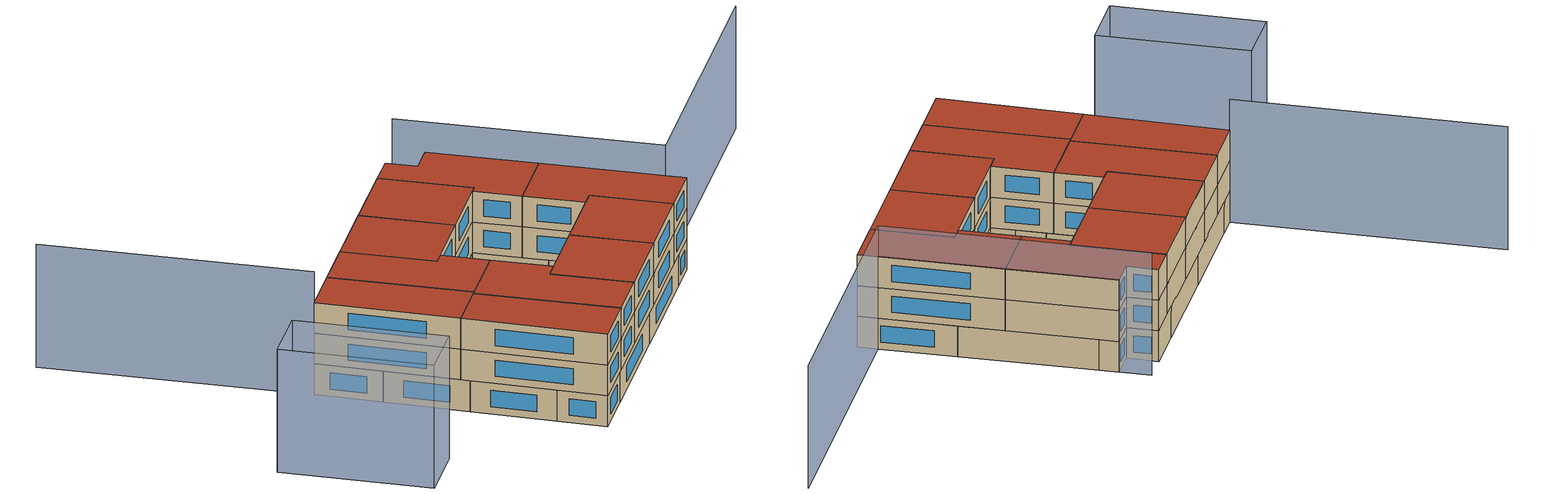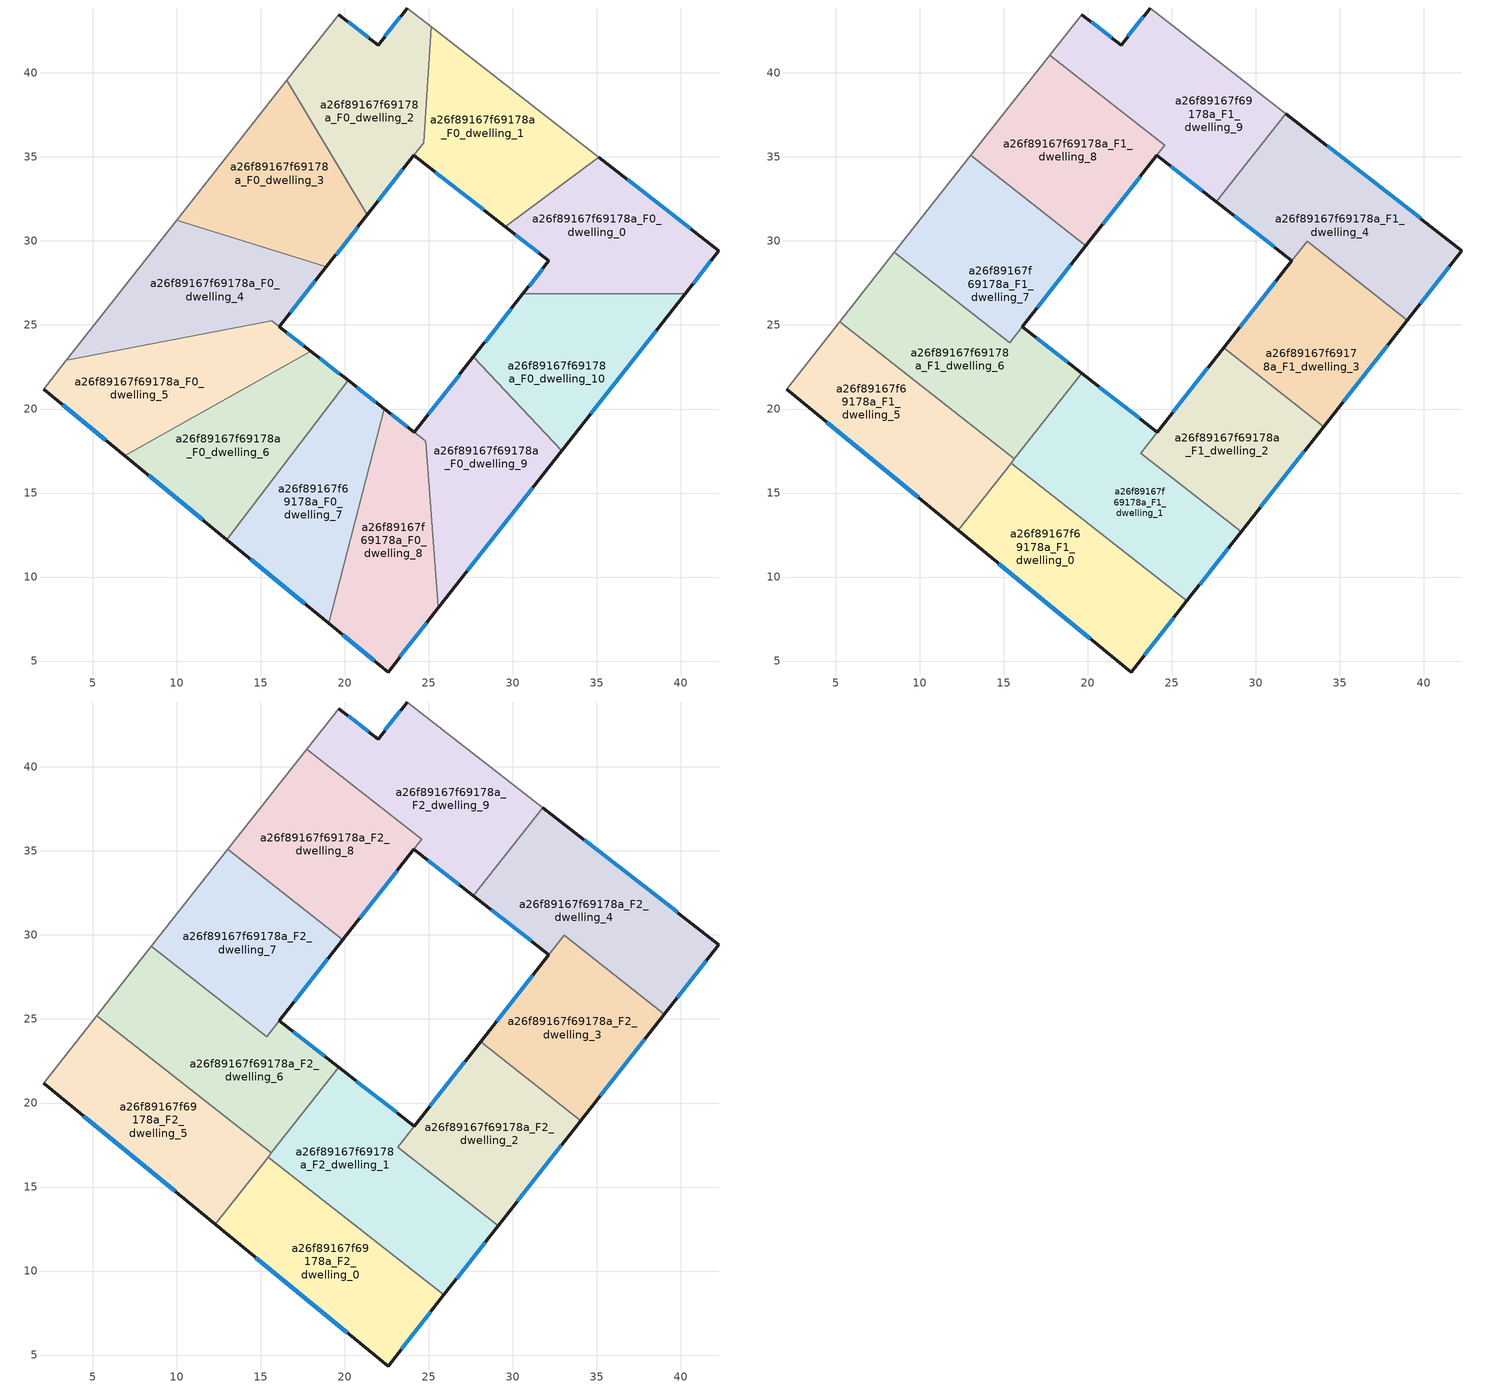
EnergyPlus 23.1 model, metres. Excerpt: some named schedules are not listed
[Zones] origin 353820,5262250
a26f89167f69178a_F0_dwelling_0
 floor ground (EU_floor_Construction): 42.26,29.42 40.25,26.86 30.6,26.86 32.14,28.82 29.54,30.85 35.12,34.98 z0
 wall outside (EU_wall_Construction): 29.54,30.85 32.14,28.82 30.6,26.86 / 40.25,26.86 42.26,29.42 35.12,34.98 z0:3
 wall to a26f89167f69178a_F0_dwelling_1 (EU_wall_Construction): 35.12,34.98 29.54,30.85 z0:3
 wall to a26f89167f69178a_F0_dwelling_10 (EU_wall_Construction): 30.6,26.86 40.25,26.86 z0:3
 window (EU_Window_Construction): 30.15,30.38 31.53,29.3 / 40.59,30.73 36.8,33.67 / 40.72,27.46 41.79,28.82 / 31.78,28.36 30.96,27.32 z0.7:2.3
a26f89167f69178a_F0_dwelling_1
 floor ground (EU_floor_Construction): 35.12,34.98 29.54,30.85 24.11,35.09 24.69,35.83 25.13,42.76 z0
 wall outside (EU_wall_Construction): 24.11,35.09 29.54,30.85 z0:3
 wall adiabatic (EU_wall_Construction): 35.12,34.98 25.13,42.76 z0:3
 wall to a26f89167f69178a_F0_dwelling_2 (EU_wall_Construction): 24.69,35.83 24.11,35.09 / 25.13,42.76 24.69,35.84 z0:3
 window (EU_Window_Construction): 25.38,34.1 28.26,31.85 z0.7:2.3
a26f89167f69178a_F0_dwelling_10
 floor ground (EU_floor_Construction): 40.25,26.86 32.91,17.51 27.65,23.1 30.6,26.86 z0
 wall outside (EU_wall_Construction): 30.6,26.86 27.65,23.1 / 32.91,17.51 40.25,26.86 z0:3
 wall to a26f89167f69178a_F0_dwelling_9 (EU_wall_Construction): 27.65,23.1 32.91,17.51 z0:3
 window (EU_Window_Construction): 29.91,25.97 28.35,23.98 / 34.63,19.71 38.53,24.66 z0.7:2.3
a26f89167f69178a_F0_dwelling_2
 floor ground (EU_floor_Construction): 25.13,42.76 24.69,35.84 21.33,31.55 16.56,39.55 19.65,43.48 21.98,41.66 23.71,43.86 z0
 wall outside (EU_wall_Construction): 23.71,43.86 21.98,41.66 19.65,43.48 / 21.33,31.55 24.11,35.09 z0:3
 wall to a26f89167f69178a_F0_dwelling_3 (EU_wall_Construction): 16.56,39.55 21.33,31.55 z0:3
 wall adiabatic (EU_wall_Construction): 19.65,43.48 16.56,39.55 / 25.13,42.76 23.71,43.86 z0:3
 window (EU_Window_Construction): 21.43,42.09 20.2,43.05 / 23.3,43.35 22.39,42.18 / 21.98,32.38 23.45,34.26 z0.7:2.3
 ceiling adiabatic (EU_roof_Construction): 21.33,31.55 24.58,35.7 17.75,41.06 16.56,39.55 z3
a26f89167f69178a_F0_dwelling_3
 floor ground (EU_floor_Construction): 16.56,39.55 21.33,31.55 18.91,28.47 10,31.23 z0
 wall outside (EU_wall_Construction): 18.91,28.47 21.33,31.55 z0:3
 wall to a26f89167f69178a_F0_dwelling_4 (EU_wall_Construction): 10,31.23 18.91,28.47 z0:3
 wall adiabatic (EU_wall_Construction): 16.56,39.55 10,31.23 z0:3
 window (EU_Window_Construction): 19.48,29.19 20.76,30.83 z0.7:2.3
 ceiling adiabatic (EU_roof_Construction): 19.89,29.72 21.33,31.55 16.56,39.55 13.04,35.1 z3
a26f89167f69178a_F0_dwelling_4
 floor ground (EU_floor_Construction): 18.91,28.47 16.1,24.89 15.65,25.24 3.43,22.91 10,31.23 z0
 wall outside (EU_wall_Construction): 16.1,24.89 18.91,28.47 z0:3
 wall adiabatic (EU_wall_Construction): 10,31.23 3.43,22.91 z0:3
 wall to a26f89167f69178a_F0_dwelling_5 (EU_wall_Construction): 3.43,22.91 15.65,25.24 16.1,24.89 z0:3
 window (EU_Window_Construction): 16.76,25.73 18.25,27.63 z0.7:2.3
a26f89167f69178a_F0_dwelling_5
 floor ground (EU_floor_Construction): 17.98,23.42 6.9,17.22 2.07,21.19 3.43,22.91 15.65,25.24 z0
 wall outside (EU_wall_Construction): 17.98,23.42 16.1,24.89 / 2.07,21.19 6.9,17.22 z0:3
 wall to a26f89167f69178a_F0_dwelling_6 (EU_wall_Construction): 6.9,17.22 17.98,23.42 z0:3
 wall adiabatic (EU_wall_Construction): 3.43,22.91 2.07,21.19 z0:3
 window (EU_Window_Construction): 17.54,23.77 16.54,24.55 / 3.21,20.25 5.77,18.15 z0.7:2.3
a26f89167f69178a_F0_dwelling_6
 floor ground (EU_floor_Construction): 20.19,21.7 12.98,12.23 6.9,17.22 17.98,23.42 z0
 wall outside (EU_wall_Construction): 20.19,21.7 17.98,23.42 / 6.9,17.22 12.98,12.23 z0:3
 wall to a26f89167f69178a_F0_dwelling_7 (EU_wall_Construction): 12.98,12.23 20.19,21.7 z0:3
 window (EU_Window_Construction): 19.67,22.1 18.5,23.02 / 8.33,16.05 11.55,13.4 z0.7:2.3
a26f89167f69178a_F0_dwelling_7
 floor ground (EU_floor_Construction): 22.35,20.02 19.03,7.25 12.98,12.23 20.19,21.7 z0
 wall outside (EU_wall_Construction): 22.35,20.02 20.19,21.7 / 12.98,12.23 19.03,7.25 z0:3
 wall to a26f89167f69178a_F0_dwelling_8 (EU_wall_Construction): 19.03,7.25 22.35,20.02 z0:3
 window (EU_Window_Construction): 21.84,20.41 20.7,21.3 / 14.4,11.06 17.61,8.42 z0.7:2.3
a26f89167f69178a_F0_dwelling_8
 floor ground (EU_floor_Construction): 24.8,18.09 25.57,8.17 22.57,4.35 19.03,7.25 22.35,20.02 z0
 wall outside (EU_wall_Construction): 19.03,7.25 22.57,4.35 25.57,8.17 / 24.13,18.62 22.35,20.02 z0:3
 wall to a26f89167f69178a_F0_dwelling_9 (EU_wall_Construction): 25.57,8.17 24.8,18.09 / 24.8,18.1 24.13,18.62 z0:3
 window (EU_Window_Construction): 23.28,5.25 24.87,7.27 / 19.87,6.57 21.74,5.03 / 23.71,18.95 22.77,19.69 z0.7:2.3
a26f89167f69178a_F0_dwelling_9
 floor ground (EU_floor_Construction): 27.65,23.1 32.91,17.51 25.57,8.17 24.8,18.1 24.13,18.62 z0
 wall outside (EU_wall_Construction): 27.65,23.1 24.13,18.62 / 25.57,8.17 32.91,17.51 z0:3
 window (EU_Window_Construction): 26.83,22.05 24.96,19.67 / 27.3,10.37 31.19,15.32 z0.7:2.3
a26f89167f69178a_F1_dwelling_0
 floor to a26f89167f69178a_F0_dwelling_7 (EU_floor_Construction): 20.48,12.82 19.04,7.25 12.98,12.23 16.07,16.29 z3
 floor to a26f89167f69178a_F0_dwelling_8 (EU_floor_Construction): 25.52,8.87 25.57,8.17 22.57,4.35 19.04,7.25 20.48,12.82 z3
 floor to a26f89167f69178a_F0_dwelling_9 (EU_floor_Construction): 25.89,8.58 25.57,8.17 25.52,8.87 z3
 floor to a26f89167f69178a_F0_dwelling_6 (EU_floor_Construction): 16.07,16.29 12.98,12.23 12.3,12.79 15.44,16.78 z3
 wall outside (EU_wall_Construction): 12.3,12.79 22.57,4.35 25.89,8.58 z3:6
 wall to a26f89167f69178a_F1_dwelling_1 (EU_wall_Construction): 25.89,8.58 15.44,16.78 z3:6
 wall to a26f89167f69178a_F1_dwelling_5 (EU_wall_Construction): 15.44,16.78 12.3,12.79 z3:6
 window (EU_Window_Construction): 23.35,5.34 25.11,7.58 / 14.71,10.8 20.16,6.33 z3.7:5.3
a26f89167f69178a_F1_dwelling_1
 floor to a26f89167f69178a_F0_dwelling_8 (EU_floor_Construction): 24.13,18.62 23.15,17.37 24.97,15.95 25.52,8.87 20.48,12.82 22.35,20.02 z3
 floor to a26f89167f69178a_F0_dwelling_7 (EU_floor_Construction): 22.35,20.02 20.48,12.82 16.07,16.29 20.19,21.7 z3
 floor to a26f89167f69178a_F0_dwelling_9 (EU_floor_Construction): 29.12,12.69 25.89,8.58 25.52,8.87 24.97,15.95 z3
 floor to a26f89167f69178a_F0_dwelling_6 (EU_floor_Construction): 20.19,21.7 16.07,16.29 15.44,16.78 19.64,22.13 z3
 wall outside (EU_wall_Construction): 24.13,18.62 19.64,22.13 / 25.89,8.58 29.12,12.69 z3:6
 wall to a26f89167f69178a_F1_dwelling_2 (EU_wall_Construction): 29.12,12.69 23.15,17.37 24.13,18.62 z3:6
 wall to a26f89167f69178a_F1_dwelling_6 (EU_wall_Construction): 19.64,22.13 15.63,17.03 z3:6
 wall to a26f89167f69178a_F1_dwelling_5 (EU_wall_Construction): 15.63,17.03 15.44,16.78 z3:6
 window (EU_Window_Construction): 23.08,19.45 20.69,21.31 / 26.65,9.54 28.36,11.72 z3.7:5.3
a26f89167f69178a_F1_dwelling_2
 floor to a26f89167f69178a_F0_dwelling_9 (EU_floor_Construction): 27.65,23.1 32.91,17.51 29.12,12.69 24.97,15.95 24.8,18.1 24.13,18.62 z3
 floor to a26f89167f69178a_F0_dwelling_10 (EU_floor_Construction): 34.04,18.96 32.91,17.51 27.65,23.1 28.08,23.64 z3
 floor to a26f89167f69178a_F0_dwelling_8 (EU_floor_Construction): 24.8,18.09 24.97,15.95 23.15,17.37 24.13,18.62 z3
 wall outside (EU_wall_Construction): 29.12,12.69 34.04,18.96 / 28.08,23.64 24.13,18.62 z3:6
 wall to a26f89167f69178a_F1_dwelling_3 (EU_wall_Construction): 34.04,18.96 28.08,23.64 z3:6
 window (EU_Window_Construction): 30.28,14.16 32.89,17.48 / 27.15,22.46 25.06,19.8 z3.7:5.3
a26f89167f69178a_F1_dwelling_3
 floor to a26f89167f69178a_F0_dwelling_10 (EU_floor_Construction): 39.02,25.29 34.04,18.96 28.08,23.64 30.6,26.86 37.02,26.86 z3
 floor to a26f89167f69178a_F0_dwelling_0 (EU_floor_Construction): 37.02,26.86 30.6,26.86 33.05,29.97 z3
 wall outside (EU_wall_Construction): 34.04,18.96 39.02,25.29 / 32.14,28.82 28.08,23.64 z3:6
 wall to a26f89167f69178a_F1_dwelling_4 (EU_wall_Construction): 39.02,25.29 33.05,29.97 32.14,28.82 z3:6
 window (EU_Window_Construction): 35.21,20.44 37.85,23.8 / 31.19,27.6 29.03,24.86 z3.7:5.3
a26f89167f69178a_F1_dwelling_4
 floor to a26f89167f69178a_F0_dwelling_0 (EU_floor_Construction): 42.26,29.42 40.25,26.86 37.02,26.86 33.05,29.97 32.14,28.82 29.54,30.85 35.12,34.98 z3
 floor to a26f89167f69178a_F0_dwelling_10 (EU_floor_Construction): 40.25,26.86 39.02,25.29 37.02,26.86 z3
 floor to a26f89167f69178a_F0_dwelling_1 (EU_floor_Construction): 35.12,34.98 29.54,30.85 27.65,32.33 31.78,37.58 z3
 wall outside (EU_wall_Construction): 39.02,25.29 42.26,29.42 31.78,37.58 / 27.65,32.33 32.14,28.82 z3:6
 wall to a26f89167f69178a_F1_dwelling_9 (EU_wall_Construction): 31.78,37.58 27.65,32.33 z3:6
 window (EU_Window_Construction): 39.8,31.34 34.24,35.67 / 39.78,26.26 41.5,28.45 / 28.7,31.5 31.09,29.64 z3.7:5.3
a26f89167f69178a_F1_dwelling_5
 floor to a26f89167f69178a_F0_dwelling_5 (EU_floor_Construction): 11.86,20 6.9,17.22 2.07,21.19 3.43,22.91 7.23,23.64 z3
 floor to a26f89167f69178a_F0_dwelling_6 (EU_floor_Construction): 15.63,17.03 12.3,12.79 6.9,17.22 11.86,20 z3
 floor to a26f89167f69178a_F0_dwelling_4 (EU_floor_Construction): 7.23,23.64 3.43,22.91 5.24,25.2 z3
 wall outside (EU_wall_Construction): 2.07,21.19 12.3,12.79 z3:6
 wall to a26f89167f69178a_F1_dwelling_6 (EU_wall_Construction): 15.63,17.03 5.24,25.2 z3:6
 wall adiabatic (EU_wall_Construction): 5.24,25.2 2.07,21.19 z3:6
 window (EU_Window_Construction): 4.47,19.21 9.9,14.76 z3.7:5.3
a26f89167f69178a_F1_dwelling_6
 floor to a26f89167f69178a_F0_dwelling_4 (EU_floor_Construction): 14.08,24.94 7.23,23.64 5.24,25.2 8.49,29.33 z3
 floor to a26f89167f69178a_F0_dwelling_5 (EU_floor_Construction): 17.98,23.42 11.86,20 7.23,23.64 14.08,24.94 15.35,23.94 16.1,24.89 z3
 floor to a26f89167f69178a_F0_dwelling_6 (EU_floor_Construction): 19.64,22.13 15.63,17.03 11.86,20 17.98,23.42 z3
 wall outside (EU_wall_Construction): 19.64,22.13 16.1,24.89 z3:6
 wall adiabatic (EU_wall_Construction): 8.49,29.33 5.24,25.2 z3:6
 wall to a26f89167f69178a_F1_dwelling_7 (EU_wall_Construction): 16.1,24.89 15.35,23.94 8.49,29.33 z3:6
 window (EU_Window_Construction): 18.81,22.78 16.93,24.25 z3.7:5.3
a26f89167f69178a_F1_dwelling_7
 floor to a26f89167f69178a_F0_dwelling_3 (EU_floor_Construction): 19.89,29.72 18.91,28.47 10,31.23 13.04,35.1 z3
 floor to a26f89167f69178a_F0_dwelling_4 (EU_floor_Construction): 18.91,28.47 16.1,24.9 15.65,25.24 14.08,24.94 8.49,29.33 10,31.23 z3
 floor to a26f89167f69178a_F0_dwelling_5 (EU_floor_Construction): 16.1,24.9 15.35,23.94 14.08,24.94 15.65,25.24 z3
 wall outside (EU_wall_Construction): 16.1,24.89 19.89,29.72 z3:6
 wall adiabatic (EU_wall_Construction): 13.04,35.1 8.49,29.33 z3:6
 wall to a26f89167f69178a_F1_dwelling_8 (EU_wall_Construction): 19.89,29.72 13.04,35.1 z3:6
 window (EU_Window_Construction): 16.99,26.03 19,28.59 z3.7:5.3
a26f89167f69178a_F1_dwelling_8
 floor adiabatic (EU_floor_Construction): 24.58,35.7 19.89,29.72 13.04,35.1 17.75,41.06 z3
 wall outside (EU_wall_Construction): 19.89,29.72 24.11,35.09 z3:6
 wall to a26f89167f69178a_F1_dwelling_9 (EU_wall_Construction): 24.11,35.09 24.58,35.7 17.75,41.06 z3:6
 wall adiabatic (EU_wall_Construction): 17.75,41.06 13.04,35.1 z3:6
 window (EU_Window_Construction): 20.88,30.98 23.12,33.83 z3.7:5.3
a26f89167f69178a_F1_dwelling_9
 floor to a26f89167f69178a_F0_dwelling_1 (EU_floor_Construction): 31.78,37.58 27.65,32.33 24.11,35.09 24.69,35.83 25.13,42.76 z3
 floor to a26f89167f69178a_F0_dwelling_2 (EU_floor_Construction): 25.13,42.76 24.69,35.83 24.58,35.7 17.75,41.06 19.65,43.48 21.98,41.66 23.71,43.86 z3
 wall outside (EU_wall_Construction): 23.71,43.86 21.98,41.66 19.65,43.48 / 24.11,35.09 27.65,32.33 z3:6
 wall adiabatic (EU_wall_Construction): 19.65,43.48 17.75,41.06 / 31.78,37.58 23.71,43.86 z3:6
 window (EU_Window_Construction): 21.43,42.09 20.2,43.05 / 23.3,43.35 22.39,42.18 / 24.94,34.44 26.82,32.98 z3.7:5.3
a26f89167f69178a_F2_dwelling_0
 floor to a26f89167f69178a_F1_dwelling_0 (EU_floor_Construction): 25.89,8.58 22.57,4.35 12.3,12.79 15.44,16.78 z6
 wall outside (EU_wall_Construction): 12.3,12.79 22.57,4.35 25.89,8.58 z6:9
 wall to a26f89167f69178a_F2_dwelling_1 (EU_wall_Construction): 25.89,8.58 15.44,16.78 z6:9
 wall to a26f89167f69178a_F2_dwelling_5 (EU_wall_Construction): 15.44,16.78 12.3,12.79 z6:9
 window (EU_Window_Construction): 23.35,5.34 25.11,7.58 / 14.71,10.8 20.16,6.33 z6.7:8.3
 roof outside (EU_roof_Construction): 22.57,4.35 25.89,8.58 15.44,16.78 12.3,12.79 z9
a26f89167f69178a_F2_dwelling_1
 floor to a26f89167f69178a_F1_dwelling_1 (EU_floor_Construction): 24.13,18.62 23.15,17.37 29.12,12.69 25.89,8.58 15.44,16.78 19.64,22.13 z6
 wall outside (EU_wall_Construction): 24.13,18.62 19.64,22.13 / 25.89,8.58 29.12,12.69 z6:9
 wall to a26f89167f69178a_F2_dwelling_2 (EU_wall_Construction): 29.12,12.69 23.15,17.37 24.13,18.62 z6:9
 wall to a26f89167f69178a_F2_dwelling_6 (EU_wall_Construction): 19.64,22.13 15.63,17.03 z6:9
 wall to a26f89167f69178a_F2_dwelling_5 (EU_wall_Construction): 15.63,17.03 15.44,16.78 z6:9
 window (EU_Window_Construction): 23.08,19.45 20.69,21.31 / 26.65,9.54 28.36,11.72 z6.7:8.3
 roof outside (EU_roof_Construction): 25.89,8.58 29.12,12.69 23.15,17.37 24.13,18.62 19.64,22.13 15.44,16.78 z9
a26f89167f69178a_F2_dwelling_2
 floor to a26f89167f69178a_F1_dwelling_2 (EU_floor_Construction): 34.04,18.96 29.12,12.69 23.15,17.37 28.08,23.64 z6
 wall outside (EU_wall_Construction): 29.12,12.69 34.04,18.96 / 28.08,23.64 24.13,18.62 z6:9
 wall to a26f89167f69178a_F2_dwelling_3 (EU_wall_Construction): 34.04,18.96 28.08,23.64 z6:9
 window (EU_Window_Construction): 30.28,14.16 32.89,17.48 / 27.15,22.46 25.06,19.8 z6.7:8.3
 roof outside (EU_roof_Construction): 29.12,12.69 34.04,18.96 28.08,23.64 23.15,17.37 z9
a26f89167f69178a_F2_dwelling_3
 floor to a26f89167f69178a_F1_dwelling_3 (EU_floor_Construction): 39.02,25.29 34.04,18.96 28.08,23.64 33.05,29.97 z6
 wall outside (EU_wall_Construction): 34.04,18.96 39.02,25.29 / 32.14,28.82 28.08,23.64 z6:9
 wall to a26f89167f69178a_F2_dwelling_4 (EU_wall_Construction): 39.02,25.29 33.05,29.97 32.14,28.82 z6:9
 window (EU_Window_Construction): 35.21,20.44 37.85,23.8 / 31.19,27.6 29.03,24.86 z6.7:8.3
 roof outside (EU_roof_Construction): 34.04,18.96 39.02,25.29 33.05,29.97 28.08,23.64 z9
a26f89167f69178a_F2_dwelling_4
 floor to a26f89167f69178a_F1_dwelling_4 (EU_floor_Construction): 42.26,29.42 39.02,25.29 33.05,29.97 32.14,28.82 27.65,32.33 31.78,37.58 z6
 wall outside (EU_wall_Construction): 39.02,25.29 42.26,29.42 31.78,37.58 / 27.65,32.33 32.14,28.82 z6:9
 wall to a26f89167f69178a_F2_dwelling_9 (EU_wall_Construction): 31.78,37.58 27.65,32.33 z6:9
 window (EU_Window_Construction): 39.8,31.34 34.24,35.67 / 39.78,26.26 41.5,28.45 / 28.7,31.5 31.09,29.64 z6.7:8.3
 roof outside (EU_roof_Construction): 39.02,25.29 42.26,29.42 31.78,37.58 27.65,32.33 32.14,28.82 33.05,29.97 z9
a26f89167f69178a_F2_dwelling_5
 floor to a26f89167f69178a_F1_dwelling_5 (EU_floor_Construction): 15.63,17.03 12.3,12.79 2.07,21.19 5.24,25.2 z6
 wall outside (EU_wall_Construction): 2.07,21.19 12.3,12.79 z6:9
 wall to a26f89167f69178a_F2_dwelling_6 (EU_wall_Construction): 15.63,17.03 5.24,25.2 z6:9
 wall adiabatic (EU_wall_Construction): 5.24,25.2 2.07,21.19 z6:9
 window (EU_Window_Construction): 4.47,19.21 9.9,14.76 z6.7:8.3
 roof outside (EU_roof_Construction): 12.3,12.79 15.63,17.03 5.24,25.2 2.07,21.19 z9
a26f89167f69178a_F2_dwelling_6
 floor to a26f89167f69178a_F1_dwelling_6 (EU_floor_Construction): 16.1,24.89 19.64,22.13 15.63,17.03 5.24,25.2 8.49,29.33 15.35,23.94 z6
 wall outside (EU_wall_Construction): 19.64,22.13 16.1,24.89 z6:9
 wall adiabatic (EU_wall_Construction): 8.49,29.33 5.24,25.2 z6:9
 wall to a26f89167f69178a_F2_dwelling_7 (EU_wall_Construction): 16.1,24.89 15.35,23.94 8.49,29.33 z6:9
 window (EU_Window_Construction): 18.81,22.78 16.93,24.25 z6.7:8.3
 roof outside (EU_roof_Construction): 15.63,17.03 19.64,22.13 16.1,24.89 15.35,23.94 8.49,29.33 5.24,25.2 z9
a26f89167f69178a_F2_dwelling_7
 floor to a26f89167f69178a_F1_dwelling_7 (EU_floor_Construction): 19.89,29.72 15.35,23.94 8.49,29.33 13.04,35.1 z6
 wall outside (EU_wall_Construction): 16.1,24.89 19.89,29.72 z6:9
 wall adiabatic (EU_wall_Construction): 13.04,35.1 8.49,29.33 z6:9
 wall to a26f89167f69178a_F2_dwelling_8 (EU_wall_Construction): 19.89,29.72 13.04,35.1 z6:9
 window (EU_Window_Construction): 16.99,26.03 19,28.59 z6.7:8.3
 roof outside (EU_roof_Construction): 15.35,23.94 19.89,29.72 13.04,35.1 8.49,29.33 z9
a26f89167f69178a_F2_dwelling_8
 floor to a26f89167f69178a_F1_dwelling_8 (EU_floor_Construction): 24.58,35.7 19.89,29.72 13.04,35.1 17.75,41.06 z6
 wall outside (EU_wall_Construction): 19.89,29.72 24.11,35.09 z6:9
 wall to a26f89167f69178a_F2_dwelling_9 (EU_wall_Construction): 24.11,35.09 24.58,35.7 17.75,41.06 z6:9
 wall adiabatic (EU_wall_Construction): 17.75,41.06 13.04,35.1 z6:9
 window (EU_Window_Construction): 20.88,30.98 23.12,33.83 z6.7:8.3
 roof outside (EU_roof_Construction): 19.89,29.72 24.58,35.7 17.75,41.06 13.04,35.1 z9
a26f89167f69178a_F2_dwelling_9
 floor to a26f89167f69178a_F1_dwelling_9 (EU_floor_Construction): 31.78,37.58 27.65,32.33 24.11,35.09 24.58,35.7 17.75,41.06 19.65,43.48 21.98,41.66 23.71,43.86 z6
 wall outside (EU_wall_Construction): 23.71,43.86 21.98,41.66 19.65,43.48 / 24.11,35.09 27.65,32.33 z6:9
 wall adiabatic (EU_wall_Construction): 19.65,43.48 17.75,41.06 / 31.78,37.58 23.71,43.86 z6:9
 window (EU_Window_Construction): 21.43,42.09 20.2,43.05 / 23.3,43.35 22.39,42.18 / 24.94,34.44 26.82,32.98 z6.7:8.3
 roof outside (EU_roof_Construction): 27.65,32.33 31.78,37.58 23.71,43.86 21.98,41.66 19.65,43.48 17.75,41.06 24.58,35.7 24.11,35.09 z9
shading: 58.21,52.82 40.75,30.52 / 40.75,30.52 21.38,45.68 / 2.07,21.19 -17.52,36.64 / -3.8,13.31 7.25,4.54 / 7.25,4.54 3.57,-0.09 / 3.57,-0.09 -7.48,8.68 / -7.48,8.68 -3.8,13.31 z0:12
[Building]
EU S2 Campaign: North Axis=0; Terrain=City; Solar Distribution=FullExterior
[Site:Location]
Budapest.Ferenc.Liszt.Intl.AP: Latitude=47.437; Longitude=19.256; Time Zone=1; Elevation=185
[SizingPeriod:WeatherFileDays]
AnnualSizingPeriod: Begin Month=1; Begin Day of Month=1; End Month=12; End Day of Month=31; Day of Week for Start Day=Monday; Use Weather File Daylight Saving Period=No; Use Weather File Rain and Snow Indicators=No
[MATERIAL]
EU_InternalMass_Material: Roughness=MediumRough; Thickness=0.1; Conductivity=1; Density=1800; Specific Heat=900; Thermal Absorptance=0.9; Solar Absorptance=0.7; Visible Absorptance=0.7
[MATERIAL:NOMASS] Roughness=MediumRough; Thermal Absorptance=0.9; Solar Absorptance=0.7; Visible Absorptance=0.7
Name | Thermal Resistance
EU_wall_NoMass | 0.832559
EU_roof_NoMass | 1.39638
EU_floor_NoMass | 0.872794
[WINDOWMATERIAL:SIMPLEGLAZINGSYSTEM]
EU_Window_SimpleGlazing: UFactor=2.79869; Solar Heat Gain Coefficient=0.75; Visible Transmittance=0.75
[CONSTRUCTION]
EU_wall_Construction: EU_wall_NoMass
EU_roof_Construction: EU_roof_NoMass
EU_floor_Construction: EU_floor_NoMass
EU_Window_Construction: EU_Window_SimpleGlazing
EU_InternalMass_Construction: EU_InternalMass_Material
[ZONE] Type=1; Multiplier=1; Ceiling Height=autocalculate; Floor Area=autocalculate; Part of Total Floor Area=Yes
Name | Volume
a26f89167f69178a_F0_dwelling_0 | 189.568
a26f89167f69178a_F1_dwelling_0; a26f89167f69178a_F2_dwelling_0 | 208.476
a26f89167f69178a_F0_dwelling_1 | 190.427
a26f89167f69178a_F1_dwelling_1; a26f89167f69178a_F2_dwelling_1 | 235.478
a26f89167f69178a_F0_dwelling_10 | 189.506
a26f89167f69178a_F0_dwelling_2 | 188.604
a26f89167f69178a_F1_dwelling_2; a26f89167f69178a_F2_dwelling_2 | 181.443
a26f89167f69178a_F0_dwelling_3 | 189.493
a26f89167f69178a_F1_dwelling_3 | 183.226
a26f89167f69178a_F2_dwelling_3 | 183.167
a26f89167f69178a_F0_dwelling_4 | 190.082
a26f89167f69178a_F1_dwelling_4; a26f89167f69178a_F2_dwelling_4 | 233.74
a26f89167f69178a_F0_dwelling_5 | 188.96
a26f89167f69178a_F1_dwelling_5; a26f89167f69178a_F2_dwelling_5 | 208.495
a26f89167f69178a_F0_dwelling_6 | 189.52
a26f89167f69178a_F1_dwelling_6; a26f89167f69178a_F2_dwelling_6 | 224.875
a26f89167f69178a_F0_dwelling_7 | 189.546
a26f89167f69178a_F1_dwelling_7; a26f89167f69178a_F2_dwelling_7 | 192.007
a26f89167f69178a_F0_dwelling_8 | 188.284
a26f89167f69178a_F1_dwelling_8; a26f89167f69178a_F2_dwelling_8 | 198.234
a26f89167f69178a_F0_dwelling_9 | 190.687
a26f89167f69178a_F1_dwelling_9; a26f89167f69178a_F2_dwelling_9 | 218.714
[INTERNALMASS] Construction=EU_InternalMass_Construction
Name | Zone or ZoneList | Surface Area
a26f89167f69178a_F0_dwelling_0_EU_InternalMass | a26f89167f69178a_F0_dwelling_0 | 63.189
a26f89167f69178a_F0_dwelling_1_EU_InternalMass | a26f89167f69178a_F0_dwelling_1 | 63.4753
a26f89167f69178a_F0_dwelling_2_EU_InternalMass | a26f89167f69178a_F0_dwelling_2 | 62.8818
a26f89167f69178a_F0_dwelling_3_EU_InternalMass | a26f89167f69178a_F0_dwelling_3 | 63.1645
a26f89167f69178a_F0_dwelling_4_EU_InternalMass | a26f89167f69178a_F0_dwelling_4 | 63.3611
a26f89167f69178a_F0_dwelling_5_EU_InternalMass | a26f89167f69178a_F0_dwelling_5 | 62.993
a26f89167f69178a_F0_dwelling_6_EU_InternalMass | a26f89167f69178a_F0_dwelling_6 | 63.1733
a26f89167f69178a_F0_dwelling_7_EU_InternalMass | a26f89167f69178a_F0_dwelling_7 | 63.182
a26f89167f69178a_F0_dwelling_8_EU_InternalMass | a26f89167f69178a_F0_dwelling_8 | 62.7677
a26f89167f69178a_F0_dwelling_9_EU_InternalMass | a26f89167f69178a_F0_dwelling_9 | 63.5621
a26f89167f69178a_F0_dwelling_10_EU_InternalMass | a26f89167f69178a_F0_dwelling_10 | 63.1688
a26f89167f69178a_F1_dwelling_0_EU_InternalMass | a26f89167f69178a_F1_dwelling_0 | 69.4918
a26f89167f69178a_F1_dwelling_1_EU_InternalMass | a26f89167f69178a_F1_dwelling_1 | 78.4903
a26f89167f69178a_F1_dwelling_2_EU_InternalMass | a26f89167f69178a_F1_dwelling_2 | 60.483
a26f89167f69178a_F1_dwelling_3_EU_InternalMass | a26f89167f69178a_F1_dwelling_3 | 61.0741
a26f89167f69178a_F1_dwelling_4_EU_InternalMass | a26f89167f69178a_F1_dwelling_4 | 77.9142
a26f89167f69178a_F1_dwelling_5_EU_InternalMass | a26f89167f69178a_F1_dwelling_5 | 69.498
a26f89167f69178a_F1_dwelling_6_EU_InternalMass | a26f89167f69178a_F1_dwelling_6 | 74.9585
a26f89167f69178a_F1_dwelling_7_EU_InternalMass | a26f89167f69178a_F1_dwelling_7 | 64.0218
a26f89167f69178a_F1_dwelling_8_EU_InternalMass | a26f89167f69178a_F1_dwelling_8 | 66.0789
a26f89167f69178a_F1_dwelling_9_EU_InternalMass | a26f89167f69178a_F1_dwelling_9 | 72.9053
a26f89167f69178a_F2_dwelling_0_EU_InternalMass | a26f89167f69178a_F2_dwelling_0 | 69.4918
a26f89167f69178a_F2_dwelling_1_EU_InternalMass | a26f89167f69178a_F2_dwelling_1 | 78.4903
a26f89167f69178a_F2_dwelling_2_EU_InternalMass | a26f89167f69178a_F2_dwelling_2 | 60.483
a26f89167f69178a_F2_dwelling_3_EU_InternalMass | a26f89167f69178a_F2_dwelling_3 | 61.0741
a26f89167f69178a_F2_dwelling_4_EU_InternalMass | a26f89167f69178a_F2_dwelling_4 | 77.9142
a26f89167f69178a_F2_dwelling_5_EU_InternalMass | a26f89167f69178a_F2_dwelling_5 | 69.498
a26f89167f69178a_F2_dwelling_6_EU_InternalMass | a26f89167f69178a_F2_dwelling_6 | 74.9585
a26f89167f69178a_F2_dwelling_7_EU_InternalMass | a26f89167f69178a_F2_dwelling_7 | 64.0218
a26f89167f69178a_F2_dwelling_8_EU_InternalMass | a26f89167f69178a_F2_dwelling_8 | 66.0789
a26f89167f69178a_F2_dwelling_9_EU_InternalMass | a26f89167f69178a_F2_dwelling_9 | 72.9053
[OTHEREQUIPMENT] Fuel Type=Electricity; Design Level Calculation Method=Watts/Area; Power per Zone Floor Area=1; Fraction Latent=0; Fraction Radiant=0; Fraction Lost=0; Carbon Dioxide Generation Rate=0; EndUse Subcategory=EU_Step8_InternalGains
Name | Zone or ZoneList or Space or SpaceList | Schedule
EU_Step8_InternalGain_a26f89167f69178a_F0_dwelling_0_f000 | a26f89167f69178a_F0_dwelling_0 | EU_Step8_GainSchedule_a26f89167f69178a_F0_dwelling_0_f000
EU_Step8_InternalGain_a26f89167f69178a_F0_dwelling_1_f000 | a26f89167f69178a_F0_dwelling_1 | EU_Step8_GainSchedule_a26f89167f69178a_F0_dwelling_1_f000
EU_Step8_InternalGain_a26f89167f69178a_F0_dwelling_2_f000 | a26f89167f69178a_F0_dwelling_2 | EU_Step8_GainSchedule_a26f89167f69178a_F0_dwelling_2_f000
EU_Step8_InternalGain_a26f89167f69178a_F0_dwelling_3_f000 | a26f89167f69178a_F0_dwelling_3 | EU_Step8_GainSchedule_a26f89167f69178a_F0_dwelling_3_f000
EU_Step8_InternalGain_a26f89167f69178a_F0_dwelling_4_f000 | a26f89167f69178a_F0_dwelling_4 | EU_Step8_GainSchedule_a26f89167f69178a_F0_dwelling_4_f000
EU_Step8_InternalGain_a26f89167f69178a_F0_dwelling_5_f000 | a26f89167f69178a_F0_dwelling_5 | EU_Step8_GainSchedule_a26f89167f69178a_F0_dwelling_5_f000
EU_Step8_InternalGain_a26f89167f69178a_F0_dwelling_6_f000 | a26f89167f69178a_F0_dwelling_6 | EU_Step8_GainSchedule_a26f89167f69178a_F0_dwelling_6_f000
EU_Step8_InternalGain_a26f89167f69178a_F0_dwelling_7_f000 | a26f89167f69178a_F0_dwelling_7 | EU_Step8_GainSchedule_a26f89167f69178a_F0_dwelling_7_f000
EU_Step8_InternalGain_a26f89167f69178a_F0_dwelling_8_f000 | a26f89167f69178a_F0_dwelling_8 | EU_Step8_GainSchedule_a26f89167f69178a_F0_dwelling_8_f000
EU_Step8_InternalGain_a26f89167f69178a_F0_dwelling_9_f000 | a26f89167f69178a_F0_dwelling_9 | EU_Step8_GainSchedule_a26f89167f69178a_F0_dwelling_9_f000
EU_Step8_InternalGain_a26f89167f69178a_F0_dwelling_10_f000 | a26f89167f69178a_F0_dwelling_10 | EU_Step8_GainSchedule_a26f89167f69178a_F0_dwelling_10_f000
EU_Step8_InternalGain_a26f89167f69178a_F1_dwelling_0_f000 | a26f89167f69178a_F1_dwelling_0 | EU_Step8_GainSchedule_a26f89167f69178a_F1_dwelling_0_f000
EU_Step8_InternalGain_a26f89167f69178a_F1_dwelling_1_f000 | a26f89167f69178a_F1_dwelling_1 | EU_Step8_GainSchedule_a26f89167f69178a_F1_dwelling_1_f000
EU_Step8_InternalGain_a26f89167f69178a_F1_dwelling_2_f000 | a26f89167f69178a_F1_dwelling_2 | EU_Step8_GainSchedule_a26f89167f69178a_F1_dwelling_2_f000
EU_Step8_InternalGain_a26f89167f69178a_F1_dwelling_3_f000 | a26f89167f69178a_F1_dwelling_3 | EU_Step8_GainSchedule_a26f89167f69178a_F1_dwelling_3_f000
EU_Step8_InternalGain_a26f89167f69178a_F1_dwelling_4_f000 | a26f89167f69178a_F1_dwelling_4 | EU_Step8_GainSchedule_a26f89167f69178a_F1_dwelling_4_f000
EU_Step8_InternalGain_a26f89167f69178a_F1_dwelling_5_f000 | a26f89167f69178a_F1_dwelling_5 | EU_Step8_GainSchedule_a26f89167f69178a_F1_dwelling_5_f000
EU_Step8_InternalGain_a26f89167f69178a_F1_dwelling_6_f000 | a26f89167f69178a_F1_dwelling_6 | EU_Step8_GainSchedule_a26f89167f69178a_F1_dwelling_6_f000
EU_Step8_InternalGain_a26f89167f69178a_F1_dwelling_7_f000 | a26f89167f69178a_F1_dwelling_7 | EU_Step8_GainSchedule_a26f89167f69178a_F1_dwelling_7_f000
EU_Step8_InternalGain_a26f89167f69178a_F1_dwelling_8_f000 | a26f89167f69178a_F1_dwelling_8 | EU_Step8_GainSchedule_a26f89167f69178a_F1_dwelling_8_f000
EU_Step8_InternalGain_a26f89167f69178a_F1_dwelling_9_f000 | a26f89167f69178a_F1_dwelling_9 | EU_Step8_GainSchedule_a26f89167f69178a_F1_dwelling_9_f000
EU_Step8_InternalGain_a26f89167f69178a_F2_dwelling_0_f000 | a26f89167f69178a_F2_dwelling_0 | EU_Step8_GainSchedule_a26f89167f69178a_F2_dwelling_0_f000
EU_Step8_InternalGain_a26f89167f69178a_F2_dwelling_1_f000 | a26f89167f69178a_F2_dwelling_1 | EU_Step8_GainSchedule_a26f89167f69178a_F2_dwelling_1_f000
EU_Step8_InternalGain_a26f89167f69178a_F2_dwelling_2_f000 | a26f89167f69178a_F2_dwelling_2 | EU_Step8_GainSchedule_a26f89167f69178a_F2_dwelling_2_f000
EU_Step8_InternalGain_a26f89167f69178a_F2_dwelling_3_f000 | a26f89167f69178a_F2_dwelling_3 | EU_Step8_GainSchedule_a26f89167f69178a_F2_dwelling_3_f000
EU_Step8_InternalGain_a26f89167f69178a_F2_dwelling_4_f000 | a26f89167f69178a_F2_dwelling_4 | EU_Step8_GainSchedule_a26f89167f69178a_F2_dwelling_4_f000
EU_Step8_InternalGain_a26f89167f69178a_F2_dwelling_5_f000 | a26f89167f69178a_F2_dwelling_5 | EU_Step8_GainSchedule_a26f89167f69178a_F2_dwelling_5_f000
EU_Step8_InternalGain_a26f89167f69178a_F2_dwelling_6_f000 | a26f89167f69178a_F2_dwelling_6 | EU_Step8_GainSchedule_a26f89167f69178a_F2_dwelling_6_f000
EU_Step8_InternalGain_a26f89167f69178a_F2_dwelling_7_f000 | a26f89167f69178a_F2_dwelling_7 | EU_Step8_GainSchedule_a26f89167f69178a_F2_dwelling_7_f000
EU_Step8_InternalGain_a26f89167f69178a_F2_dwelling_8_f000 | a26f89167f69178a_F2_dwelling_8 | EU_Step8_GainSchedule_a26f89167f69178a_F2_dwelling_8_f000
EU_Step8_InternalGain_a26f89167f69178a_F2_dwelling_9_f000 | a26f89167f69178a_F2_dwelling_9 | EU_Step8_GainSchedule_a26f89167f69178a_F2_dwelling_9_f000
[ZONEVENTILATION:DESIGNFLOWRATE] Schedule=EU_AlwaysOn; Design Flow Rate Calculation Method=AirChanges/Hour; Air Changes per Hour=0.475469; Ventilation Type=Natural; Fan Pressure Rise=0; Fan Total Efficiency=1; Constant Term Coefficient=1; Temperature Term Coefficient=0; Velocity Term Coefficient=0; Velocity Squared Term Coefficient=0; Minimum Indoor Temperature=-100; Maximum Indoor Temperature=100; Delta Temperature=-100; Minimum Outdoor Temperature=-100; Maximum Outdoor Temperature=100; Maximum Wind Speed=40
Name | Zone or ZoneList or Space or SpaceList
EU_ConstantAir_a26f89167f69178a_F0_dwelling_0 | a26f89167f69178a_F0_dwelling_0
EU_ConstantAir_a26f89167f69178a_F0_dwelling_1 | a26f89167f69178a_F0_dwelling_1
EU_ConstantAir_a26f89167f69178a_F0_dwelling_2 | a26f89167f69178a_F0_dwelling_2
EU_ConstantAir_a26f89167f69178a_F0_dwelling_3 | a26f89167f69178a_F0_dwelling_3
EU_ConstantAir_a26f89167f69178a_F0_dwelling_4 | a26f89167f69178a_F0_dwelling_4
EU_ConstantAir_a26f89167f69178a_F0_dwelling_5 | a26f89167f69178a_F0_dwelling_5
EU_ConstantAir_a26f89167f69178a_F0_dwelling_6 | a26f89167f69178a_F0_dwelling_6
EU_ConstantAir_a26f89167f69178a_F0_dwelling_7 | a26f89167f69178a_F0_dwelling_7
EU_ConstantAir_a26f89167f69178a_F0_dwelling_8 | a26f89167f69178a_F0_dwelling_8
EU_ConstantAir_a26f89167f69178a_F0_dwelling_9 | a26f89167f69178a_F0_dwelling_9
EU_ConstantAir_a26f89167f69178a_F0_dwelling_10 | a26f89167f69178a_F0_dwelling_10
EU_ConstantAir_a26f89167f69178a_F1_dwelling_0 | a26f89167f69178a_F1_dwelling_0
EU_ConstantAir_a26f89167f69178a_F1_dwelling_1 | a26f89167f69178a_F1_dwelling_1
EU_ConstantAir_a26f89167f69178a_F1_dwelling_2 | a26f89167f69178a_F1_dwelling_2
EU_ConstantAir_a26f89167f69178a_F1_dwelling_3 | a26f89167f69178a_F1_dwelling_3
EU_ConstantAir_a26f89167f69178a_F1_dwelling_4 | a26f89167f69178a_F1_dwelling_4
EU_ConstantAir_a26f89167f69178a_F1_dwelling_5 | a26f89167f69178a_F1_dwelling_5
EU_ConstantAir_a26f89167f69178a_F1_dwelling_6 | a26f89167f69178a_F1_dwelling_6
EU_ConstantAir_a26f89167f69178a_F1_dwelling_7 | a26f89167f69178a_F1_dwelling_7
EU_ConstantAir_a26f89167f69178a_F1_dwelling_8 | a26f89167f69178a_F1_dwelling_8
EU_ConstantAir_a26f89167f69178a_F1_dwelling_9 | a26f89167f69178a_F1_dwelling_9
EU_ConstantAir_a26f89167f69178a_F2_dwelling_0 | a26f89167f69178a_F2_dwelling_0
EU_ConstantAir_a26f89167f69178a_F2_dwelling_1 | a26f89167f69178a_F2_dwelling_1
EU_ConstantAir_a26f89167f69178a_F2_dwelling_2 | a26f89167f69178a_F2_dwelling_2
EU_ConstantAir_a26f89167f69178a_F2_dwelling_3 | a26f89167f69178a_F2_dwelling_3
EU_ConstantAir_a26f89167f69178a_F2_dwelling_4 | a26f89167f69178a_F2_dwelling_4
EU_ConstantAir_a26f89167f69178a_F2_dwelling_5 | a26f89167f69178a_F2_dwelling_5
EU_ConstantAir_a26f89167f69178a_F2_dwelling_6 | a26f89167f69178a_F2_dwelling_6
EU_ConstantAir_a26f89167f69178a_F2_dwelling_7 | a26f89167f69178a_F2_dwelling_7
EU_ConstantAir_a26f89167f69178a_F2_dwelling_8 | a26f89167f69178a_F2_dwelling_8
EU_ConstantAir_a26f89167f69178a_F2_dwelling_9 | a26f89167f69178a_F2_dwelling_9
[HVACTEMPLATE:THERMOSTAT] Constant Heating Setpoint=20; Constant Cooling Setpoint=50
EU_HeatOnly_a26f89167f69178a_F0_dwelling_0; EU_HeatOnly_a26f89167f69178a_F0_dwelling_1; EU_HeatOnly_a26f89167f69178a_F0_dwelling_2; EU_HeatOnly_a26f89167f69178a_F0_dwelling_3; EU_HeatOnly_a26f89167f69178a_F0_dwelling_4; EU_HeatOnly_a26f89167f69178a_F0_dwelling_5; EU_HeatOnly_a26f89167f69178a_F0_dwelling_6; EU_HeatOnly_a26f89167f69178a_F0_dwelling_7; EU_HeatOnly_a26f89167f69178a_F0_dwelling_8; EU_HeatOnly_a26f89167f69178a_F0_dwelling_9; EU_HeatOnly_a26f89167f69178a_F0_dwelling_10; EU_HeatOnly_a26f89167f69178a_F1_dwelling_0; EU_HeatOnly_a26f89167f69178a_F1_dwelling_1; EU_HeatOnly_a26f89167f69178a_F1_dwelling_2; EU_HeatOnly_a26f89167f69178a_F1_dwelling_3; EU_HeatOnly_a26f89167f69178a_F1_dwelling_4; EU_HeatOnly_a26f89167f69178a_F1_dwelling_5; EU_HeatOnly_a26f89167f69178a_F1_dwelling_6; EU_HeatOnly_a26f89167f69178a_F1_dwelling_7; EU_HeatOnly_a26f89167f69178a_F1_dwelling_8; EU_HeatOnly_a26f89167f69178a_F1_dwelling_9; EU_HeatOnly_a26f89167f69178a_F2_dwelling_0; EU_HeatOnly_a26f89167f69178a_F2_dwelling_1; EU_HeatOnly_a26f89167f69178a_F2_dwelling_2; EU_HeatOnly_a26f89167f69178a_F2_dwelling_3; EU_HeatOnly_a26f89167f69178a_F2_dwelling_4; EU_HeatOnly_a26f89167f69178a_F2_dwelling_5; EU_HeatOnly_a26f89167f69178a_F2_dwelling_6; EU_HeatOnly_a26f89167f69178a_F2_dwelling_7; EU_HeatOnly_a26f89167f69178a_F2_dwelling_8; EU_HeatOnly_a26f89167f69178a_F2_dwelling_9
[HVACTEMPLATE:ZONE:IDEALLOADSAIRSYSTEM] System Availability Schedule=EU_AlwaysOn; Maximum Heating Supply Air Temperature=50; Minimum Cooling Supply Air Temperature=13; Maximum Heating Supply Air Humidity Ratio=0.0156; Minimum Cooling Supply Air Humidity Ratio=0.0077; Heating Limit=NoLimit; Cooling Limit=NoLimit; Heating Availability Schedule=EU_AlwaysOn; Cooling Availability Schedule=EU_CoolingOff; Dehumidification Control Type=ConstantSensibleHeatRatio; Cooling Sensible Heat Ratio=0.7; Dehumidification Setpoint=60; Humidification Control Type=None; Humidification Setpoint=30; Outdoor Air Method=None; Outdoor Air Flow Rate per Person=0.00944; Outdoor Air Flow Rate per Zone Floor Area=0; Outdoor Air Flow Rate per Zone=0; Demand Controlled Ventilation Type=None; Outdoor Air Economizer Type=NoEconomizer; Heat Recovery Type=None; Sensible Heat Recovery Effectiveness=0.7; Latent Heat Recovery Effectiveness=0.65
Name | Template Thermostat
a26f89167f69178a_F0_dwelling_0 | EU_HeatOnly_a26f89167f69178a_F0_dwelling_0
a26f89167f69178a_F0_dwelling_1 | EU_HeatOnly_a26f89167f69178a_F0_dwelling_1
a26f89167f69178a_F0_dwelling_2 | EU_HeatOnly_a26f89167f69178a_F0_dwelling_2
a26f89167f69178a_F0_dwelling_3 | EU_HeatOnly_a26f89167f69178a_F0_dwelling_3
a26f89167f69178a_F0_dwelling_4 | EU_HeatOnly_a26f89167f69178a_F0_dwelling_4
a26f89167f69178a_F0_dwelling_5 | EU_HeatOnly_a26f89167f69178a_F0_dwelling_5
a26f89167f69178a_F0_dwelling_6 | EU_HeatOnly_a26f89167f69178a_F0_dwelling_6
a26f89167f69178a_F0_dwelling_7 | EU_HeatOnly_a26f89167f69178a_F0_dwelling_7
a26f89167f69178a_F0_dwelling_8 | EU_HeatOnly_a26f89167f69178a_F0_dwelling_8
a26f89167f69178a_F0_dwelling_9 | EU_HeatOnly_a26f89167f69178a_F0_dwelling_9
a26f89167f69178a_F0_dwelling_10 | EU_HeatOnly_a26f89167f69178a_F0_dwelling_10
a26f89167f69178a_F1_dwelling_0 | EU_HeatOnly_a26f89167f69178a_F1_dwelling_0
a26f89167f69178a_F1_dwelling_1 | EU_HeatOnly_a26f89167f69178a_F1_dwelling_1
a26f89167f69178a_F1_dwelling_2 | EU_HeatOnly_a26f89167f69178a_F1_dwelling_2
a26f89167f69178a_F1_dwelling_3 | EU_HeatOnly_a26f89167f69178a_F1_dwelling_3
a26f89167f69178a_F1_dwelling_4 | EU_HeatOnly_a26f89167f69178a_F1_dwelling_4
a26f89167f69178a_F1_dwelling_5 | EU_HeatOnly_a26f89167f69178a_F1_dwelling_5
a26f89167f69178a_F1_dwelling_6 | EU_HeatOnly_a26f89167f69178a_F1_dwelling_6
a26f89167f69178a_F1_dwelling_7 | EU_HeatOnly_a26f89167f69178a_F1_dwelling_7
a26f89167f69178a_F1_dwelling_8 | EU_HeatOnly_a26f89167f69178a_F1_dwelling_8
a26f89167f69178a_F1_dwelling_9 | EU_HeatOnly_a26f89167f69178a_F1_dwelling_9
a26f89167f69178a_F2_dwelling_0 | EU_HeatOnly_a26f89167f69178a_F2_dwelling_0
a26f89167f69178a_F2_dwelling_1 | EU_HeatOnly_a26f89167f69178a_F2_dwelling_1
a26f89167f69178a_F2_dwelling_2 | EU_HeatOnly_a26f89167f69178a_F2_dwelling_2
a26f89167f69178a_F2_dwelling_3 | EU_HeatOnly_a26f89167f69178a_F2_dwelling_3
a26f89167f69178a_F2_dwelling_4 | EU_HeatOnly_a26f89167f69178a_F2_dwelling_4
a26f89167f69178a_F2_dwelling_5 | EU_HeatOnly_a26f89167f69178a_F2_dwelling_5
a26f89167f69178a_F2_dwelling_6 | EU_HeatOnly_a26f89167f69178a_F2_dwelling_6
a26f89167f69178a_F2_dwelling_7 | EU_HeatOnly_a26f89167f69178a_F2_dwelling_7
a26f89167f69178a_F2_dwelling_8 | EU_HeatOnly_a26f89167f69178a_F2_dwelling_8
a26f89167f69178a_F2_dwelling_9 | EU_HeatOnly_a26f89167f69178a_F2_dwelling_9
[SIZING:ZONE] Zone Cooling Design Supply Air Temperature Input Method=SupplyAirTemperature; Zone Cooling Design Supply Air Temperature=13; Zone Heating Design Supply Air Temperature Input Method=SupplyAirTemperature; Zone Heating Design Supply Air Temperature=50; Zone Cooling Design Supply Air Humidity Ratio=0.008; Zone Heating Design Supply Air Humidity Ratio=0.008; Cooling Design Air Flow Method=DesignDay; Cooling Design Air Flow Rate=0; Cooling Minimum Air Flow per Zone Floor Area=0.000762; Cooling Minimum Air Flow=0; Cooling Minimum Air Flow Fraction=0.2; Heating Design Air Flow Method=DesignDay; Heating Design Air Flow Rate=0; Heating Maximum Air Flow per Zone Floor Area=0.002032; Heating Maximum Air Flow=0.141576; Heating Maximum Air Flow Fraction=0.3; Account for Dedicated Outdoor Air System=No; Dedicated Outdoor Air System Control Strategy=NeutralSupplyAir; Dedicated Outdoor Air Low Setpoint Temperature for Design=autosize; Dedicated Outdoor Air High Setpoint Temperature for Design=autosize; Zone Load Sizing Method=Sensible Load Only No Latent Load; Zone Latent Cooling Design Supply Air Humidity Ratio Input Method=HumidityRatioDifference; Zone Cooling Design Supply Air Humidity Ratio Difference=0.005; Zone Latent Heating Design Supply Air Humidity Ratio Input Method=HumidityRatioDifference; Zone Humidification Design Supply Air Humidity Ratio Difference=0.005
a26f89167f69178a_F0_dwelling_0; a26f89167f69178a_F0_dwelling_1; a26f89167f69178a_F0_dwelling_2; a26f89167f69178a_F0_dwelling_3; a26f89167f69178a_F0_dwelling_4; a26f89167f69178a_F0_dwelling_5; a26f89167f69178a_F0_dwelling_6; a26f89167f69178a_F0_dwelling_7; a26f89167f69178a_F0_dwelling_8; a26f89167f69178a_F0_dwelling_9; a26f89167f69178a_F0_dwelling_10; a26f89167f69178a_F1_dwelling_0; a26f89167f69178a_F1_dwelling_1; a26f89167f69178a_F1_dwelling_2; a26f89167f69178a_F1_dwelling_3; a26f89167f69178a_F1_dwelling_4; a26f89167f69178a_F1_dwelling_5; a26f89167f69178a_F1_dwelling_6; a26f89167f69178a_F1_dwelling_7; a26f89167f69178a_F1_dwelling_8; a26f89167f69178a_F1_dwelling_9; a26f89167f69178a_F2_dwelling_0; a26f89167f69178a_F2_dwelling_1; a26f89167f69178a_F2_dwelling_2; a26f89167f69178a_F2_dwelling_3; a26f89167f69178a_F2_dwelling_4; a26f89167f69178a_F2_dwelling_5; a26f89167f69178a_F2_dwelling_6; a26f89167f69178a_F2_dwelling_7; a26f89167f69178a_F2_dwelling_8; a26f89167f69178a_F2_dwelling_9
[SCHEDULE:FILE] Column Number=1; Rows to Skip at Top=0; Number of Hours of Data=8760; Column Separator=Comma; Interpolate to Timestep=No; Minutes per Item=60; Adjust Schedule for Daylight Savings=Yes
Name | File
EU_Step8_GainSchedule_a26f89167f69178a_F0_dwelling_0_f000 | ../../schedules/a26f89167f69178a/a26f89167f69178a_F0_dwelling_0_f000_gain.csv
EU_Step8_GainSchedule_a26f89167f69178a_F0_dwelling_1_f000 | ../../schedules/a26f89167f69178a/a26f89167f69178a_F0_dwelling_1_f000_gain.csv
EU_Step8_GainSchedule_a26f89167f69178a_F0_dwelling_2_f000 | ../../schedules/a26f89167f69178a/a26f89167f69178a_F0_dwelling_2_f000_gain.csv
EU_Step8_GainSchedule_a26f89167f69178a_F0_dwelling_3_f000 | ../../schedules/a26f89167f69178a/a26f89167f69178a_F0_dwelling_3_f000_gain.csv
EU_Step8_GainSchedule_a26f89167f69178a_F0_dwelling_4_f000 | ../../schedules/a26f89167f69178a/a26f89167f69178a_F0_dwelling_4_f000_gain.csv
EU_Step8_GainSchedule_a26f89167f69178a_F0_dwelling_5_f000 | ../../schedules/a26f89167f69178a/a26f89167f69178a_F0_dwelling_5_f000_gain.csv
EU_Step8_GainSchedule_a26f89167f69178a_F0_dwelling_6_f000 | ../../schedules/a26f89167f69178a/a26f89167f69178a_F0_dwelling_6_f000_gain.csv
EU_Step8_GainSchedule_a26f89167f69178a_F0_dwelling_7_f000 | ../../schedules/a26f89167f69178a/a26f89167f69178a_F0_dwelling_7_f000_gain.csv
EU_Step8_GainSchedule_a26f89167f69178a_F0_dwelling_8_f000 | ../../schedules/a26f89167f69178a/a26f89167f69178a_F0_dwelling_8_f000_gain.csv
EU_Step8_GainSchedule_a26f89167f69178a_F0_dwelling_9_f000 | ../../schedules/a26f89167f69178a/a26f89167f69178a_F0_dwelling_9_f000_gain.csv
EU_Step8_GainSchedule_a26f89167f69178a_F0_dwelling_10_f000 | ../../schedules/a26f89167f69178a/a26f89167f69178a_F0_dwelling_10_f000_gain.csv
EU_Step8_GainSchedule_a26f89167f69178a_F1_dwelling_0_f000 | ../../schedules/a26f89167f69178a/a26f89167f69178a_F1_dwelling_0_f000_gain.csv
EU_Step8_GainSchedule_a26f89167f69178a_F1_dwelling_1_f000 | ../../schedules/a26f89167f69178a/a26f89167f69178a_F1_dwelling_1_f000_gain.csv
EU_Step8_GainSchedule_a26f89167f69178a_F1_dwelling_2_f000 | ../../schedules/a26f89167f69178a/a26f89167f69178a_F1_dwelling_2_f000_gain.csv
EU_Step8_GainSchedule_a26f89167f69178a_F1_dwelling_3_f000 | ../../schedules/a26f89167f69178a/a26f89167f69178a_F1_dwelling_3_f000_gain.csv
EU_Step8_GainSchedule_a26f89167f69178a_F1_dwelling_4_f000 | ../../schedules/a26f89167f69178a/a26f89167f69178a_F1_dwelling_4_f000_gain.csv
EU_Step8_GainSchedule_a26f89167f69178a_F1_dwelling_5_f000 | ../../schedules/a26f89167f69178a/a26f89167f69178a_F1_dwelling_5_f000_gain.csv
EU_Step8_GainSchedule_a26f89167f69178a_F1_dwelling_6_f000 | ../../schedules/a26f89167f69178a/a26f89167f69178a_F1_dwelling_6_f000_gain.csv
EU_Step8_GainSchedule_a26f89167f69178a_F1_dwelling_7_f000 | ../../schedules/a26f89167f69178a/a26f89167f69178a_F1_dwelling_7_f000_gain.csv
EU_Step8_GainSchedule_a26f89167f69178a_F1_dwelling_8_f000 | ../../schedules/a26f89167f69178a/a26f89167f69178a_F1_dwelling_8_f000_gain.csv
EU_Step8_GainSchedule_a26f89167f69178a_F1_dwelling_9_f000 | ../../schedules/a26f89167f69178a/a26f89167f69178a_F1_dwelling_9_f000_gain.csv
EU_Step8_GainSchedule_a26f89167f69178a_F2_dwelling_0_f000 | ../../schedules/a26f89167f69178a/a26f89167f69178a_F2_dwelling_0_f000_gain.csv
EU_Step8_GainSchedule_a26f89167f69178a_F2_dwelling_1_f000 | ../../schedules/a26f89167f69178a/a26f89167f69178a_F2_dwelling_1_f000_gain.csv
EU_Step8_GainSchedule_a26f89167f69178a_F2_dwelling_2_f000 | ../../schedules/a26f89167f69178a/a26f89167f69178a_F2_dwelling_2_f000_gain.csv
